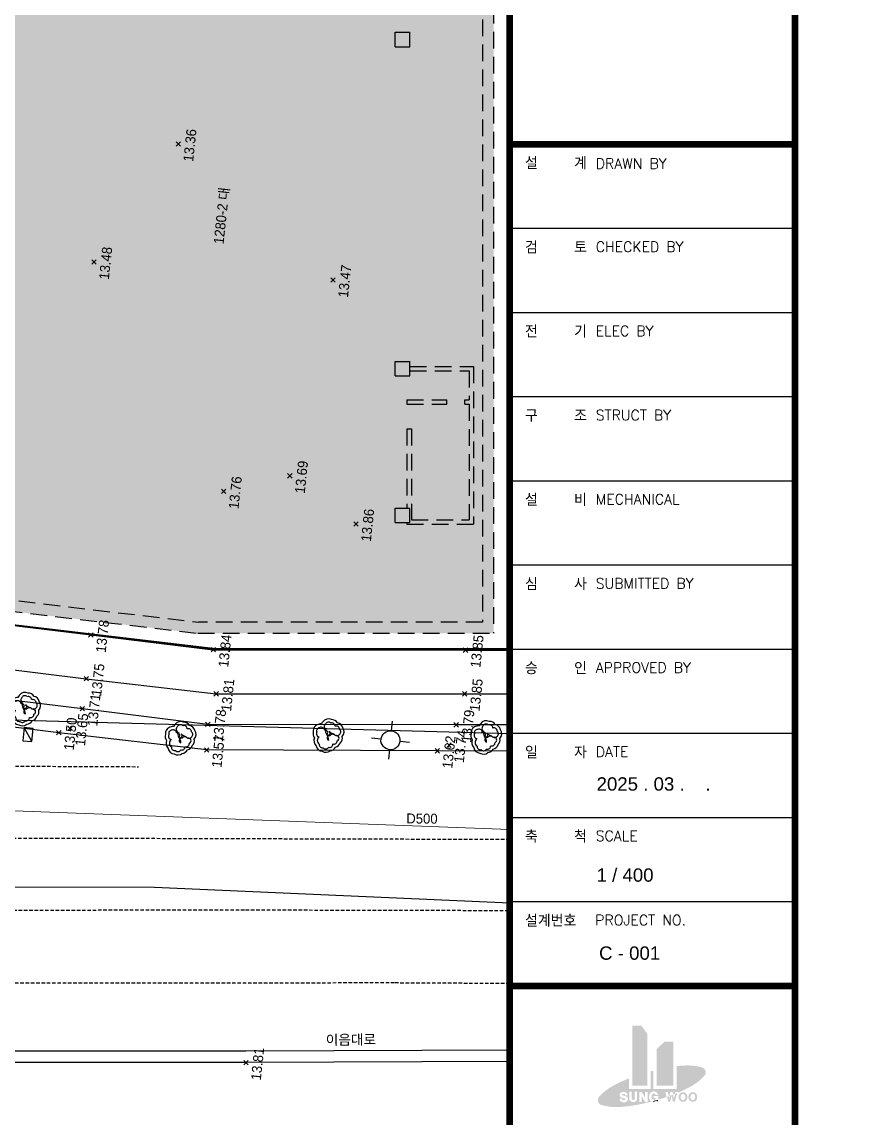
# Model space of a CAD drawing. Header units: millimetres. Extents: x 1073475 to 2890243, y -1340830 to -367733.
# Drawn here: x 1369296 to 1407529, y -469311 to -420022 of the extents above; entities that cross this region are included whole.
import ezdxf
from ezdxf.enums import TextEntityAlignment as Align
from ezdxf.xclip import XClip

# ---------------------------------------------------------------- set-up
doc = ezdxf.new("R2010")
doc.units = ezdxf.units.MM
doc.header["$LTSCALE"] = 50
doc.header["$XCLIPFRAME"] = 2
doc.header["$PDMODE"] = 3
doc.header["$PDSIZE"] = 100
for name, pattern in [('ANYANG3', [3, 2, -1]), ('DASHED', [0.75, 0.5, -0.25]), ('HIDDEN', [9.524999999999999, 6.35, -3.175]), ('HIDDEN2', [4.762499999999999, 3.175, -1.5875]), ('PHANTOM', [63.50000000000001, 31.75, -6.35, 6.35, -6.35, 6.35, -6.35])]:
    doc.linetypes.add(name, pattern=pattern)
for name, color, linetype in [('1-우수관로', 140, '우수'), ('11', 11, 'Continuous'), ('3', 3, 'Continuous'), ('HAT', 8, 'Continuous'), ('SITE', 7, 'PHANTOM'), ('TEX', 3, 'Continuous'), ('TEXT', 3, 'Continuous'), ('TEXT1', 7, 'Continuous'), ('가로등', 1, 'Continuous'), ('건축', 233, 'HIDDEN'), ('도로', 1, 'Continuous'), ('보도', 7, 'Continuous'), ('연속지적도', 32, 'Continuous'), ('우수받이', 5, 'Continuous'), ('자전거전용도로', 7, 'Continuous'), ('조경', 3, 'Continuous'), ('중앙선', 2, 'Continuous'), ('지번', 4, 'Continuous'), ('지하지장물_상수관로', 5, 'HIDDEN2'), ('지하지장물_전기관로', 1, 'HIDDEN2'), ('차선', 7, 'HIDDEN2'), ('측량점_높이', 8, 'Continuous'), ('측량점_심볼', 7, 'Continuous'), ('화단경계', 3, 'Continuous')]:
    doc.layers.add(name, color=color, linetype=linetype)
doc.layers.add('defpoint', color=193, linetype='Continuous', plot=False)
doc.styles.add('LT', font='')
doc.styles.add('RXHG', font='arial.ttf')
doc.styles.add('RXHS', font='SIMPLEX.SHX', dxfattribs={"bigfont": 'WHGTXT.SHX'})
doc.styles.get("Standard").update_dxf_attribs({"font": ''})
doc.styles.add('굴림체', font='')
doc.styles.get('LT').set_extended_font_data('GulimChe')
doc.styles.get('Standard').set_extended_font_data('Dotum')
doc.styles.get('굴림체').set_extended_font_data('Dotum')
doc.linetypes.add('POWER_LINE', pattern='A,12.7,-5.08,["POWER",Standard,S=2.54,R=0,X=-2.54,Y=-1.27],-6.35', length=24.13)
doc.linetypes.add('WATER_LINE', pattern='A,12.7,-5.08,["WATER",Standard,S=2.54,R=0,X=-2.54,Y=-1.27],-6.35', length=24.13)
doc.linetypes.add('우수', pattern='A,0.5,-0.05,["우수",LT,S=0.1,R=0,X=0,Y=-0.05],-0.4', length=0.95)

# ---------------------------------------------------------------- blocks, each defined once
blk = doc.blocks.new('A$405090834614')
at = {"layer": '1-우수관로', "color": 251, "linetype": '우수', "lineweight": 0, "ltscale": 80}
blk.add_lwpolyline([(121637.577662468, 164312.2568766773), (127425.2228012085, 92668.97612652183), (132943.8228011131, 11829.37612661719)], dxfattribs=at)
at = {"layer": 'SITE', "color": 251, "linetype": 'ANYANG3', "ltscale": 0.5}
for p, q in [((135928.2228007317, 79843.97612664104), (136118.2228007317, 92683.97612658143)), ((137358.2228007317, 66423.97612658143), (135928.2228007317, 79843.97612664104))]:
    blk.add_line(p, q, dxfattribs=at)
at = {"layer": '가로등', "color": 251, "linetype": 'Continuous'}
for p, q in [((132700.3968708515, 71828.86524100736), (132700.3968708515, 72257.44995529298)), ((132271.8387279944, 71400.30709815025), (131843.2540137086, 71400.30709815025)), ((133128.9550137086, 71400.30709815025), (133557.5397279944, 71400.30709815025)), ((132700.3968708515, 70971.748955293), (132700.3968708515, 70543.16424100737))]:
    blk.add_line(p, q, dxfattribs=at)
blk.add_ellipse((132700.3968708515, 71400.30709815025), major_axis=(-303.0363689470037, 303.0363689470038), ratio=0.9999999999999487, start_param=3.926990816987267, end_param=10.21017612416685, dxfattribs=at)
at = {"layer": '도로', "color": 251}
for p, q in [((131464.2228007317, 86266.97612658143), (131602.2228007317, 94835.97612658143)), ((131391.2228007317, 79576.97612664104), (131464.2228007317, 86266.97612658143)), ((131464.2228007317, 86266.97612658143), (131464.2228007317, 86266.97612658143)), ((132446.2228007317, 69253.97612667084), (131391.2228007317, 79576.97612664104)), ((132446.2228007317, 69253.97612667084), (132446.2228007317, 69253.97612667084)), ((133556.2228007317, 58580.97612658143), (132446.2228007317, 69253.97612667084))]:
    blk.add_line(p, q, dxfattribs=at)
at = {"layer": '보도', "color": 251}
for p, q in [((136155.2228007317, 96644.97612661123), (135985.2228007317, 85299.97612664104)), ((135985.2228007317, 85299.97612664104), (135906.2228007317, 79752.97612661123)), ((135906.2228007317, 79752.97612661123), (135906.2228007317, 79752.97612661123)), ((135906.2228007317, 79752.97612661123), (137084.2228007317, 68474.97612655163)), ((137084.2228007317, 68474.97612655163), (137384.2228007317, 65615.97612661123))]:
    blk.add_line(p, q, dxfattribs=at)
at = {"layer": '연속지적도', "color": 251}
for p, q in [((136117.4990148544, 92684.52200758457), (135927.2215843201, 79844.4511551559)), ((135927.2215843201, 79844.4511551559), (137357.1577363014, 66423.97617837787))]:
    blk.add_line(p, q, dxfattribs=at)
at = {"layer": '우수받이', "color": 251}
blk.add_lwpolyline([(130936.1163535118, 87836.64708831906), (130936.1163535118, 87436.64708831906), (131536.1163535118, 87436.64708831906), (131536.1163535118, 87836.64708831906)], close=True, dxfattribs=at)
blk.add_lwpolyline([(130936.1163535118, 87436.64708831906), (131536.1163535118, 87836.64708831906)], dxfattribs=at)
at = {"layer": '자전거전용도로', "color": 251}
for p, q in [((134183.2228007317, 95905.97612667084), (134008.2228007317, 85297.97612664104)), ((134008.2228007317, 85297.97612664104), (133948.2228007317, 79416.97612661123)), ((134008.2228007317, 85297.97612664104), (134008.2228007317, 85297.97612664104)), ((133948.2228007317, 79416.97612661123), (135126.2228007317, 68305.97612658143)), ((135126.2228007317, 68305.97612658143), (136068.2228007317, 59432.97612655163))]:
    blk.add_line(p, q, dxfattribs=at)
at = {"layer": '조경', "color": 251}
for points in [[(131841.8064883351, 88397.86967792409, 0.3468147404840266), (131628.2511882216, 88096.22719007987, 0.3309850323692145), (131687.8418784816, 87744.79102777061, 0.2578149176718196), (131869.6497058024, 87520.84895005194, 0.2683928017600683), (132096.29995519, 87326.06134010805, 0.2877405887425539), (132380.0679870672, 87273.65868009022, 0.3740847538300865), (132771.2313052086, 87290.41699020402, 0.2961077416772158), (132970.7612692926, 87546.08284833468, 0.2760037838922645), (133085.7128603727, 87829.1556396007, 0.3974654514931255), (132940.2798573481, 88212.07061651605, 0.08978032654430561), (132845.9120678797, 88261.12412157911, 0.08936573774065422), (132818.5944519844, 88363.17341611814, 0.4178725300539269), (132457.2723432264, 88586.1060721227, 0.2449568113516339), (132193.2384232839, 88506.97076792223, 0.2838490525314784)], [(131928.1750411226, 88260.07162261615, 0.5205670505517462), (131786.1811200617, 88062.60157725867, 0.5205670505517462), (131835.570279223, 87823.99238486052, 0.5205670505517462), (132006.3750738389, 87651.2060951509, 0.5205670505517462), (132171.0056044155, 87472.249089421, 0.9975728579747172), (132389.1419418994, 87579.21203065873, 0.5205670505517462), (132360.3310683591, 87819.87842556648, 0.9409561586245688), (132148.3689948998, 87854.65558283706, 0.1760457367897739), (132391.1995581927, 87972.09447310981, 1.063970927348362), (132555.8307963418, 87883.30099271936, 0.1383966015223266), (132449.6340063686, 87647.09213588596, 0.4678061584402529), (132446.7622738064, 87418.76761880214, 0.5205670505517462), (132689.5935446717, 87424.9387806058, 0.5205670505517462), (132806.8925323657, 87636.80746057164, 0.5205670505517462), (132924.1922276322, 87848.67614053749, 0.5205670505517462), (132860.3976317006, 88083.17137364158, 0.5205670505517462), (132621.6830085666, 88035.86106482637, 0.2589142291136932), (132391.1995581927, 87972.09447310981, 0.8240286023189196), (132578.467405843, 88091.39929220057, 0.5205670505517462), (132675.1881079015, 88313.55264748074, 0.5205670505517462), (132461.1677105766, 88428.74350727745, 0.5205670505517462), (132253.3208697039, 88303.26797216642, 0.5205670505517462), (131928.1750411226, 88260.07162261615)], [(131277.5494094491, 81305.52208849089, 0.3468147404840266), (131063.9941093356, 81003.87960064667, 0.3309850323692145), (131123.5847995955, 80652.44343833742, 0.2578149176718196), (131305.3926269164, 80428.50136061874, 0.2683928017600683), (131532.042876304, 80233.71375067485, 0.2877405887425539), (131815.8109081811, 80181.31109065702, 0.3740847538300865), (132206.9742263226, 80198.06940077082, 0.2961077416772158), (132406.5041904065, 80453.73525890149, 0.2760037838922645), (132521.4557814867, 80736.80805016751, 0.3974654514931255), (132376.022778462, 81119.72302708286, 0.08978032654430561), (132281.6549889937, 81168.77653214592, 0.08936573774065422), (132254.3373730984, 81270.82582668494, 0.4178725300539269), (131893.0152643403, 81493.7584826895, 0.2449568113516339), (131628.9813443979, 81414.62317848904, 0.2838490525314784)], [(131363.9179622366, 81167.72403318295, 0.5205670505517462), (131221.9240411756, 80970.25398782548, 0.5205670505517462), (131271.313200337, 80731.64479542733, 0.5205670505517462), (131442.1179949528, 80558.85850571771, 0.5205670505517462), (131606.7485255295, 80379.90149998781, 0.9975728579747172), (131824.8848630134, 80486.86444122554, 0.5205670505517462), (131796.0739894731, 80727.53083613329, 0.9409561586245688), (131584.1119160138, 80762.30799340387, 0.1760457367897739), (131826.9424793067, 80879.74688367662, 1.063970927348362), (131991.5737174557, 80790.95340328617, 0.1383966015223266), (131885.3769274825, 80554.74454645277, 0.4678061584402529), (131882.5051949203, 80326.42002936895, 0.5205670505517462), (132125.3364657856, 80332.5911911726, 0.5205670505517462), (132242.6354534797, 80544.45987113845, 0.5205670505517462), (132359.9351487461, 80756.32855110429, 0.5205670505517462), (132296.1405528146, 80990.82378420839, 0.5205670505517462), (132057.4259296806, 80943.51347539318, 0.2589142291136932), (131826.9424793067, 80879.74688367662, 0.8240286023189196), (132014.2103269569, 80999.05170276738, 0.5205670505517462), (132110.9310290155, 81221.20505804755, 0.5205670505517462), (131896.9106316905, 81336.39591784426, 0.5205670505517462), (131689.0637908179, 81210.92038273322, 0.5205670505517462), (131363.9179622366, 81167.72403318295)], [(132096.9557223916, 74702.59908520477, 0.3468147404840266), (131883.4004222781, 74400.95659736055, 0.3309850323692145), (131942.991112538, 74049.5204350513, 0.2578149176718196), (132124.7989398589, 73825.57835733262, 0.2683928017600683), (132351.4491892465, 73630.79074738873, 0.2877405887425539), (132635.2172211236, 73578.3880873709, 0.3740847538300865), (133026.3805392651, 73595.1463974847, 0.2961077416772158), (133225.910503349, 73850.81225561537, 0.2760037838922645), (133340.8620944292, 74133.88504688139, 0.3974654514931255), (133195.4290914045, 74516.80002379674, 0.08978032654430561), (133101.0613019362, 74565.85352885979, 0.08936573774065422), (133073.7436860409, 74667.90282339882, 0.4178725300539269), (132712.4215772828, 74890.83547940338, 0.2449568113516339), (132448.3876573404, 74811.70017520292, 0.2838490525314784)], [(132183.3242751791, 74564.80102989683, 0.5205670505517462), (132041.3303541181, 74367.33098453935, 0.5205670505517462), (132090.7195132795, 74128.72179214121, 0.5205670505517462), (132261.5243078953, 73955.93550243159, 0.5205670505517462), (132426.154838472, 73776.97849670169, 0.9975728579747172), (132644.2911759559, 73883.94143793941, 0.5205670505517462), (132615.4803024156, 74124.60783284716, 0.9409561586245688), (132403.5182289563, 74159.38499011775, 0.1760457367897739), (132646.3487922492, 74276.8238803905, 1.063970927348362), (132810.9800303982, 74188.03040000005, 0.1383966015223266), (132704.7832404251, 73951.82154316665, 0.4678061584402529), (132701.9115078629, 73723.49702608283, 0.5205670505517462), (132944.7427787281, 73729.66818788648, 0.5205670505517462), (133062.0417664222, 73941.53686785232, 0.5205670505517462), (133179.3414616886, 74153.40554781817, 0.5205670505517462), (133115.5468657571, 74387.90078092227, 0.5205670505517462), (132876.8322426231, 74340.59047210705, 0.2589142291136932), (132646.3487922492, 74276.8238803905, 0.8240286023189196), (132833.6166398994, 74396.12869948125, 0.5205670505517462), (132930.337341958, 74618.28205476142, 0.5205670505517462), (132716.316944633, 74733.47291455814, 0.5205670505517462), (132508.4701037604, 74607.9973794471, 0.5205670505517462), (132183.3242751791, 74564.80102989683)], [(132762.7236557603, 67639.00763943093, 0.3468147404840266), (132549.1683556468, 67337.36515158671, 0.3309850323692145), (132608.7590459067, 66985.92898927745, 0.2578149176718196), (132790.5668732276, 66761.98691155878, 0.2683928017600683), (133017.2171226152, 66567.19930161489, 0.2877405887425539), (133300.9851544923, 66514.79664159706, 0.3740847538300865), (133692.1484726338, 66531.55495171086, 0.2961077416772158), (133891.6784367177, 66787.22080984153, 0.2760037838922645), (134006.6300277979, 67070.29360110755, 0.3974654514931255), (133861.1970247732, 67453.2085780229, 0.08978032654430561), (133766.8292353048, 67502.26208308595, 0.08936573774065422), (133739.5116194095, 67604.31137762498, 0.4178725300539269), (133378.1895106515, 67827.24403362954, 0.2449568113516339), (133114.1555907091, 67748.10872942908, 0.2838490525314784)], [(132849.0922085478, 67501.20958412299, 0.5205670505517462), (132707.0982874868, 67303.73953876551, 0.5205670505517462), (132756.4874466482, 67065.13034636737, 0.5205670505517462), (132927.292241264, 66892.34405665775, 0.5205670505517462), (133091.9227718407, 66713.38705092785, 0.9975728579747172), (133310.0591093246, 66820.34999216557, 0.5205670505517462), (133281.2482357842, 67061.01638707332, 0.9409561586245688), (133069.2861623249, 67095.7935443439, 0.1760457367897739), (133312.1167256179, 67213.23243461666, 1.063970927348362), (133476.7479637669, 67124.4389542262, 0.1383966015223266), (133370.5511737937, 66888.2300973928, 0.4678061584402529), (133367.6794412315, 66659.90558030899, 0.5205670505517462), (133610.5107120968, 66666.07674211264, 0.5205670505517462), (133727.8096997909, 66877.94542207848, 0.5205670505517462), (133845.1093950573, 67089.81410204433, 0.5205670505517462), (133781.3147991258, 67324.30933514843, 0.5205670505517462), (133542.6001759918, 67276.99902633321, 0.2589142291136932), (133312.1167256179, 67213.23243461666, 0.8240286023189196), (133499.3845732681, 67332.53725370741, 0.5205670505517462), (133596.1052753266, 67554.69060898758, 0.5205670505517462), (133382.0848780017, 67669.8814687843, 0.5205670505517462), (133174.238037129, 67544.40593367326, 0.5205670505517462), (132849.0922085478, 67501.20958412299)]]:
    blk.add_lwpolyline(points, format="xyb", close=True, dxfattribs=at)
at = {"layer": '중앙선', "color": 251}
for p, q in [((117596.6228005886, 76335.77612659335), (116222.022800684, 89350.57612660527)), ((118104.9161949158, 76390.5359468162), (116730.5106704235, 89403.4946411848)), ((119261.7228007317, 61177.57612663507), (117596.6228005886, 76335.77612659335)), ((119770.2973492146, 61229.77646452188), (118104.9161949158, 76390.5359468162))]:
    blk.add_line(p, q, dxfattribs=at)
at = {"layer": '지하지장물_상수관로', "color": 251, "linetype": 'WATER_LINE', "ltscale": 3}
blk.add_lwpolyline([(125973.5576691628, 172142.3943170011), (127656.3756632805, 154546.9478265941), (126904.537042141, 150874.7123033702), (134574.1623902321, 53206.46408209205), (135977.8817462921, 16885.17293772101)], dxfattribs=at)
at = {"layer": '지하지장물_전기관로', "color": 251, "linetype": 'POWER_LINE', "ltscale": 3}
blk.add_lwpolyline([(128114.3637738228, 30390.44334718585), (124995.0176095963, 81247.48401090503), (120316.0003495216, 126000.1138224304), (117897.4424600601, 159426.3443422019), (117322.0554747581, 167477.4397581518), (116075.3830113411, 173707.4550374448), (115883.5880117416, 185784.0987192094), (118472.8274588585, 190768.1102733314)], dxfattribs=at)
at = {"layer": '차선', "color": 251}
for p, q in [((118223.0775592327, 135053.9408687055), (124427.050442934, 77075.9668418765)), ((121864.0091102123, 70069.12338650227), (114979.1119134426, 134740.1766417325)), ((126735.7826011181, 85772.7478183806), (122012.8895864487, 129883.2739797533)), ((129326.6518211365, 92316.74274021387), (130320.6651315689, 82549.68550124764)), ((129096.3866138458, 62935.34928548336), (126735.7826011181, 85772.7478183806)), ((124427.050442934, 77075.9668418765), (126304.8502860069, 58990.09444388747)), ((123761.3421657085, 51240.78683227301), (121864.0091102123, 70069.12338650227))]:
    blk.add_line(p, q, dxfattribs=at)
at = {"layer": '측량점_심볼', "color": 251}
for p in [(152678.2228007317, 86928.27612662315), (131464.2228007317, 86266.97612658143), (131708.2228004932, 85782.97612664104), (132647.2228007317, 85329.97612667084), (134008.2228007317, 85297.97612664104), (135985.2228007317, 85299.97612664104), (158348.622800827, 83717.77612656355), (143033.4228005409, 80042.3761266172), (131391.2228007317, 79576.97612664104), (132543.2228007317, 79640.97612664104), (133948.2228007317, 79416.97612661123), (135906.2228007317, 79752.97612661123), (135907.2228004932, 79753.97612667084), (144043.3228006363, 77154.37612658739), (117596.6228005886, 76335.77612659335), (153010.022800684, 76149.27612662315), (142207.7228007317, 73968.6761265397), (132446.2228007317, 69253.97612667084), (132756.2228007317, 68763.97612655163), (133697.2228007317, 68533.97612658143), (135126.2228007317, 68305.97612658143), (137084.2228007317, 68474.97612655163)]:
    blk.add_point(p, dxfattribs=at)
at = {"layer": '화단경계', "color": 251}
for p, q in [((132647.2228007317, 85329.97612667084), (132791.2228007317, 95375.97612664104)), ((132543.2228007317, 79640.97612664104), (132647.2228007317, 85329.97612667084)), ((133697.2228007317, 68533.97612658143), (132543.2228007317, 79640.97612664104)), ((133697.2228007317, 68533.97612658143), (133697.2228007317, 68533.97612658143)), ((134731.2228007317, 58941.97612661123), (133697.2228007317, 68533.97612658143))]:
    blk.add_line(p, q, dxfattribs=at)
at = {"layer": '1-우수관로', "color": 251, "linetype": '우수', "lineweight": 0, "ltscale": 5, "style": '굴림체'}
blk.add_text('D500', height=450, rotation=275.5674994193791, dxfattribs=at).set_placement((129189.4037804604, 68898.53906092048), align=Align.RIGHT)
at = {"layer": 'TEXT', "color": 251, "style": '굴림체'}
blk.add_text('이음대로', height=450, rotation=276.7571542369465, dxfattribs=at).set_placement((119033.0363175869, 70601.97106793523), align=Align.RIGHT)
at = {"layer": '지번', "color": 251, "style": '굴림체'}
blk.add_text('1280-2 대', height=450, rotation=0.02107340851913201, dxfattribs=at).set_placement((155351.6347327232, 81443.59557002783), align=Align.MIDDLE_CENTER)
at = {"layer": '측량점_높이', "color": 251, "style": '굴림체'}
for s, p in [('13.48', (152678.2228007317, 86628.27612656355)), ('13.50', (131464.2228007317, 85966.97612652183)), ('13.65', (131708.2228004932, 85482.97612658143)), ('13.71', (132647.2228007317, 85029.97612661123)), ('13.75', (134008.2228007317, 84997.97612661123)), ('13.78', (135985.2228007317, 84999.97612658143)), ('13.36', (158348.622800827, 83417.77612653375)), ('13.84', (135906.2228007317, 79452.97612655163)), ('13.84', (135907.2228004932, 79453.97612661123)), ('13.76', (143033.4228005409, 79742.37612658739)), ('13.57', (131391.2228007317, 79276.97612658143)), ('13.78', (132543.2228007317, 79340.97612661123)), ('13.81', (133948.2228007317, 79116.97612655163)), ('13.69', (144043.3228006363, 76854.37612652779)), ('13.81', (117596.6228005886, 76035.77612653375)), ('13.47', (153010.022800684, 75849.27612659335)), ('13.86', (142207.7228007317, 73668.6761265099)), ('13.62', (132446.2228007317, 68953.97612661123)), ('13.74', (132756.2228007317, 68463.97612649202)), ('13.79', (133697.2228007317, 68233.97612652183)), ('13.85', (137084.2228007317, 68174.97612652183)), ('13.85', (135126.2228007317, 68005.97612652183))]:
    blk.add_text(s, height=450, dxfattribs=at).set_placement(p, align=Align.TOP_CENTER)
blk = doc.blocks.new('dbox')
at = {"layer": 'HAT'}
h = blk.add_hatch(color=11, dxfattribs=at)
h.paths.add_polyline_path([(77433.17017800544, 9338.264989394229), (77433.17017800544, 10691.10806438106), (77634.45876490278, 10691.10806438106), (77771.7009644892, 10499.04448840226), (77771.7009644892, 9338.264989394229)])
h.paths.add_polyline_path([(78357.26777223274, 10328.87942943897), (78357.26777223274, 9338.264989394229), (77980.01919103283, 9338.264989394229), (77980.01919103283, 10162.00866703526), (78155.97918533665, 10328.87942943897)])
h = blk.add_hatch(color=11, dxfattribs=at)
edge = h.paths.add_edge_path()
edge.add_line((78388.54418312057, 9152.922575041011), (78399.89820562775, 9195.184769994172))
edge.add_line((78399.8982056209, 9195.18476998253), (78456.73067301736, 9195.18476998253))
edge.add_line((78456.73067301736, 9195.18476998253), (78451.7425326913, 9178.08257447806))
edge.add_ellipse((77492.41209751088, 11535.19478142081), major_axis=(-0.01228152565304937, 2544.85615407463), ratio=0.9999999972061123, start_angle=202.1457498920769, end_angle=210.5970623352607)
edge.add_ellipse((78218.16358976191, 10307.88592775387), major_axis=(-0.02592239020409198, 1119.022273673829), ratio=0.9999999972059727, start_angle=210.5960115768451, end_angle=228.271399793775)
edge.add_ellipse((78968.35609967873, 9638.847946335445), major_axis=(0.01018900746353609, 113.8354124499866), ratio=0.999999997205222, start_angle=228.2778554134856, end_angle=285.8703816195762)
edge.add_ellipse((78968.3560996663, 9638.847946347087), major_axis=(-0.002831095268082302, 113.8354128780933), ratio=0.9999999972058686, start_angle=-74.13617168075932, end_angle=-16.54364547465944)
edge.add_ellipse((78682.15747850577, 8675.265581203159), major_axis=(0.06516580285193342, 1119.02227206498), ratio=0.9999999972048551, start_angle=-16.53888392914867, end_angle=1.136504287797641)
edge.add_ellipse((78710.35507992646, 7249.710549445415), major_axis=(-0.04966569193290418, 2544.856153454099), ratio=0.9999999972061864, start_angle=1.1320495010803, end_angle=6.305794793125378)
edge.add_line((78430.7918522229, 9779.164491609263), (78430.7918522229, 9264.740909222513))
edge.add_line((78430.7918522229, 9264.740909222513), (77906.49511109604, 9264.740909222513))
edge.add_line((77906.49511109604, 9264.740909222513), (77906.49511109604, 9678.606837142375))
edge.add_ellipse((79083.81497395603, 5053.200327062572), major_axis=(-53.36798015143561, 4772.590419164354), ratio=0.999999997088326, start_angle=13.63977515110186, end_angle=14.40004516148103)
edge.add_line((77845.22504447875, 9662.577988831967), (77845.22504447875, 9264.740909234155))
edge.add_line((77845.22504447875, 9264.740909222513), (77359.64609801653, 9264.740909222513))
edge.add_line((77359.64609801653, 9264.740909222513), (77359.64609801653, 9503.785583113262))
edge.add_ellipse((79083.8149742404, 5053.200327970611), major_axis=(-54.3043113204216, 4772.579856323423), ratio=0.9999999971361202, start_angle=20.52459777890319, end_angle=21.42920754593017)
edge.add_ellipse((78246.25555108205, 7117.812556508405), major_axis=(0.8238589759525832, 2544.85602092231), ratio=0.999999997207298, start_angle=22.09966221284434, end_angle=30.61588749171462)
edge.add_ellipse((77520.50405885588, 8345.12141038489), major_axis=(-0.02379178284342399, 1119.022273721128), ratio=0.9999999972060911, start_angle=30.59612066744075, end_angle=48.27150888436786)
edge.add_ellipse((76770.31154893842, 9014.15939180326), major_axis=(0.004474986309083351, 113.8354128179911), ratio=0.9999999972054211, start_angle=48.27497942534542, end_angle=105.8675056314224)
edge.add_ellipse((76770.31154895583, 9014.159391791618), major_axis=(-0.01485608324786325, 113.8354119484), ratio=0.9999999972063554, start_angle=105.8577758852946, end_angle=163.4503020913804)
edge.add_ellipse((77056.51017011635, 9977.741756935604), major_axis=(-0.05446420157807931, 1119.022272636998), ratio=0.9999999972071159, start_angle=163.4549908180321, end_angle=181.1303790349391)
edge.add_ellipse((77028.3125687025, 11403.29678897274), major_axis=(0.1419998109782254, 2544.856150262608), ratio=0.9999999972080158, start_angle=181.136364724767, end_angle=189.6525900036391)
edge.add_ellipse((76654.85267434074, 13599.80701179797), major_axis=(0.5211324483387588, 4772.888767472868), ratio=0.9999999972074668, start_angle=189.6556488661869, end_angle=194.7238742666846)
edge.add_ellipse((77757.40883242062, 8815.061556588102), major_axis=(-0.01045681543930512, 201.202537881784), ratio=0.9999999972064897, start_angle=-33.15219603456262, end_angle=-28.66311442970592)
edge.add_ellipse((77876.49149922593, 9032.646865246934), major_axis=(-0.04287366883558143, 46.83801853025268), ratio=0.9999999972070481, start_angle=127.9732202737217, end_angle=151.121173919157, ccw=False)
edge.add_ellipse((-198308.1011636762, -206945.718214436), major_axis=(272662.5010675837, 220333.6168655565), ratio=0.9999999149476421, start_angle=-0.9153815835069274, end_angle=-0.9114483847429671)
edge.add_ellipse((77863.37858060855, 9052.946266338986), major_axis=(0.01651355281300524, 49.01408182322642), ratio=0.9999999972064132, start_angle=104.03628941992031, end_angle=128.0489035494364, ccw=False)
edge.add_ellipse((77667.6193083669, 9004.076351625088), major_axis=(-0.2851861305880007, 152.7527462193734), ratio=0.9999999971904927, start_angle=-76.08998420202624, end_angle=-70.28749169173827)
edge.add_ellipse((77872.52475399515, 9077.925549533975), major_axis=(-0.0451092414856096, 65.05410200631675), ratio=0.9999999971951178, start_angle=89.33612013073969, end_angle=109.7797486942913, ccw=False)
edge.add_ellipse((77637.76174649064, 9080.483036607271), major_axis=(0.04945263406679198, 169.7228134090712), ratio=0.999999997232313, start_angle=269.3925440556524, end_angle=274.5569690344935)
edge.add_ellipse((77867.20856750492, 9098.703184790967), major_axis=(-0.01201888328286393, 60.44628507941816), ratio=0.9999999972089422, start_angle=75.19940628139119, end_angle=94.52888210538902, ccw=False)
edge.add_ellipse((77686.98525534823, 9146.283901389164), major_axis=(0.3752789497891492, 125.9515640302864), ratio=0.999999997168499, start_angle=255.3815138026692, end_angle=261.3838880367564)
edge.add_ellipse((77870.65229383737, 9117.893979200511), major_axis=(-0.03007325165871742, 59.89611092535886), ratio=0.9999999972094602, start_angle=424.09302283366685, end_angle=441.18440545193243, ccw=False)
edge.add_ellipse((78586.33748721081, 8770.712218130997), major_axis=(11.59957285090205, 855.2673189143345), ratio=0.9999999971479634, start_angle=423.7323226261706, end_angle=424.89881733223854, ccw=False)
edge.add_ellipse((77873.11636562849, 9134.817765686603), major_axis=(-0.09863322991099874, 54.56050821565587), ratio=0.9999999972099276, start_angle=405.77633298846, end_angle=422.8517178406373, ccw=False)
edge.add_ellipse((77242.78970923848, 9746.075491327501), major_axis=(21.45538670594301, 823.1961253959673), ratio=0.9999999971954932, start_angle=227.3729023049699, end_angle=228.3146747104598)
edge.add_ellipse((77878.81480625589, 9149.260964043438), major_axis=(-0.08999437078483508, 48.71430073910506), ratio=0.9999999972043175, start_angle=391.3789464132352, end_angle=406.71583570383007, ccw=False)
edge.add_ellipse((80058.76624448685, 5589.783411257376), major_axis=(871.1052140826674, 4131.861906935749), ratio=0.9999999975115864, start_angle=403.17743438973235, end_angle=403.3899101133434, ccw=False)
edge.add_ellipse((77890.09781427521, 9160.501517260214), major_axis=(0.2355666769471381, 44.99213747177335), ratio=0.9999999972318634, start_angle=377.1698494725851, end_angle=391.5723006432219, ccw=False)
edge.add_ellipse((77923.05006950579, 9051.83744594123), major_axis=(-0.06320030555663743, 158.5433097022485), ratio=0.9999999971979785, start_angle=360.4931362499967, end_angle=376.8470271646437, ccw=False)
edge.add_ellipse((77922.43485884703, 9120.150724950363), major_axis=(-0.001432501649043739, 90.22727312252412), ratio=0.9999999972062945, start_angle=273.764679802488, end_angle=360.51506647003407, ccw=False)
edge.add_line((78012.4673392507, 9126.076367888309), (77962.77054461488, 9126.076367888309))
edge.add_ellipse((78018.2170348184, 9157.831606071384), major_axis=(0.007933328886973562, 63.89607485765686), ratio=0.9999999972043088, start_angle=102.41382292877142, end_angle=119.80768478653371, ccw=False)
edge.add_ellipse((77950.5902821114, 9142.95459834655), major_axis=(-3.781408414994877, 3.781408414994878), ratio=0.9999999999576459, start_angle=237.4067088047383, end_angle=277.4682663514455)
edge.add_ellipse((78051.25105471816, 9273.987941021798), major_axis=(-0.7659212334590287, 159.8846077773086), ratio=0.9999999972086386, start_angle=135.4457436915772, end_angle=142.1937953677139, ccw=False)
edge.add_ellipse((77936.85803488074, 9156.68228709983), major_axis=(-2.801702610139559, 2.80170261013956), ratio=0.9999999999900919, start_angle=-89.27978514747197, end_angle=-50.76183289460866)
edge.add_ellipse((77917.36869946233, 8963.533691893972), major_axis=(0.02003314513133503, 198.0915792820947), ratio=0.999999997203295, start_angle=-5.756038446188292, end_angle=4.196498495022613)
edge.add_ellipse((77904.60743922016, 9137.695844362548), major_axis=(-0.01094679176270783, 23.46252771184015), ratio=0.9999999972057352, start_angle=4.163971948817383, end_angle=54.24833864873367)
edge.add_ellipse((78033.0108179102, 9045.343914919416), major_axis=(0.2091723198454493, 181.6278504832725), ratio=0.9999999972022836, start_angle=54.34105566028035, end_angle=64.3717101761491)
edge.add_ellipse((77916.04148067144, 9101.623060688493), major_axis=(0.05571801594855536, 51.82359521484742), ratio=0.9999999971938962, start_angle=64.36732671156098, end_angle=86.88615408866994)
edge.add_ellipse((77997.28939138865, 9097.115522086271), major_axis=(0.008901718389162084, 133.1964762228152), ratio=0.9999999972062442, start_angle=86.82838187801057, end_angle=111.3177491409087)
edge.add_ellipse((77916.07564409234, 9065.428872830526), major_axis=(-0.02188023863529448, 46.02011828729936), ratio=0.9999999972067418, start_angle=111.2866787659629, end_angle=179.0118579370677)
edge.add_ellipse((77916.14735556958, 9069.704422867915), major_axis=(0.007514720731560144, 50.29627431265938), ratio=0.9999999972064493, start_angle=179.0476596890212, end_angle=257.4952861792383)
edge.add_line((77965.24888434293, 9058.806940377166), (77912.08982103967, 9058.806940377166))
edge.add_line((77912.08982103906, 9058.806940377166), (77912.08982103906, 9106.215527143388))
edge.add_line((77912.08982103906, 9106.215527143388), (78015.91792737413, 9106.215527143388))
edge.add_line((78015.9179273679, 9106.215527143388), (78015.9179273679, 9025.097313367878))
edge.add_ellipse((76569.40951054203, 13865.92876221269), major_axis=(-10.80593966704647, 5052.318176764768), ratio=0.999999997189153, start_angle=196.5143396982266, end_angle=198.7565463262957)
edge.add_line((78204.20263921889, 9085.396664296626), (78172.18110844548, 9195.18476998253))
edge.add_line((78172.18110844612, 9195.18476998253), (78229.01357588786, 9195.18476998253))
edge.add_line((78229.01357588786, 9195.18476998253), (78253.85125469905, 9102.733409549575))
edge.add_ellipse((76654.85267384653, 13599.80701249646), major_axis=(-55.69236456328843, 4772.563862970588), ratio=0.9999999971253899, start_angle=198.9049979629736, end_angle=199.0785405260002)
edge.add_line((78267.46503638924, 9107.59722000279), (78284.45963562542, 9195.18476998253))
edge.add_line((78284.45963562606, 9195.18476998253), (78342.19317945518, 9195.18476998253))
edge.add_line((78342.19317944834, 9195.18476998253), (78353.82031767696, 9139.54060841928))
edge.add_ellipse((76654.85267481263, 13599.80700923683), major_axis=(-89.97360238818526, 4772.040672903342), ratio=0.9999999970842961, start_angle=199.772277224438, end_angle=200.2190016377002)
h.paths.add_polyline_path([(77775.04997792325, 9195.18476998253), (77716.79148367868, 9195.18476998253), (77716.79148367868, 9074.781435084064), (77641.53939954238, 9195.18476998253), (77586.59259207945, 9195.18476998253), (77586.59259207945, 8972.007679076632), (77642.68110479781, 8972.007679076632), (77642.68110479781, 9098.451508672268), (77720.05717941848, 8972.007679076632), (77775.04997792325, 8972.007679076632)], flags=16)
edge = h.paths.add_edge_path(flags=16)
edge.add_line((77486.77344185012, 9201.694714575133), (77486.77354627434, 9053.177092263999))
edge.add_ellipse((77453.15128340019, 9053.038008876785), major_axis=(0.001527476959400649, 33.62255060037278), ratio=0.9999999972059346, start_angle=179.6320473292712, end_angle=270.23961393772674, ccw=False)
edge.add_ellipse((77452.77531508563, 9053.018677309388), major_axis=(-0.005119520348219236, 33.60288940798291), ratio=0.9999999972042368, start_angle=89.65399322161261, end_angle=180.2615598299564, ccw=False)
edge.add_line((77419.17300758322, 9053.216483076161), (77419.17300758322, 9201.694714575133))
edge.add_line((77419.17300758322, 9201.694714575133), (77365.2544763867, 9201.694714575133))
edge.add_line((77365.25447639229, 9201.694714575133), (77365.25447639229, 9046.603508094908))
edge.add_ellipse((77439.12355128443, 9048.702754717844), major_axis=(-0.008238207228097198, 73.89889731741933), ratio=0.9999999972056938, start_angle=91.62143337216563, end_angle=151.6561182099791)
edge.add_ellipse((77452.83368521492, 9079.97218452231), major_axis=(-0.007005105667726715, 107.9646020601929), ratio=0.999999997208339, start_angle=153.1317622807758, end_angle=180.0703347553263)
edge.add_ellipse((77453.00694449616, 9080.391251519672), major_axis=(-0.01653418064673738, 108.3835830911462), ratio=0.9999999972047535, start_angle=179.973433801411, end_angle=206.9120062767772)
edge.add_ellipse((77466.99292357019, 9048.595095784054), major_axis=(-0.001041159667436507, 73.72595434771539), ratio=0.9999999972062982, start_angle=208.416564706089, end_angle=268.45124956569)
edge.add_line((77540.6919730466, 9046.603508129832), (77540.6919730466, 9201.694714586774))
edge.add_line((77540.6919730466, 9201.694714575133), (77486.77344185012, 9201.694714575133))
edge = h.paths.add_edge_path(flags=16)
edge.add_line((77278.69622545244, 9103.901320734876), (77218.3752402376, 9118.981567085022))
edge.add_ellipse((77222.72808309869, 9133.874191564391), major_axis=(0.00962598906599093, 15.51571501121125), ratio=0.9999999972039759, start_angle=20.862407521878197, end_angle=163.7428664980238, ccw=False)
edge.add_ellipse((77238.62415817642, 9103.308883546793), major_axis=(0.0007983182752580555, 49.89542961759734), ratio=0.9999999972058649, start_angle=340.66038987242706, end_angle=385.4145334791326, ccw=False)
edge.add_ellipse((77246.12487258963, 9126.185781317356), major_axis=(-0.001292506345792599, 25.83026471894025), ratio=0.9999999972074705, start_angle=255.1486575155599, end_angle=339.5496997125129, ccw=False)
edge.add_line((77271.09258519698, 9119.566423295706), (77325.78722477471, 9119.566423295706))
edge.add_ellipse((77250.10085563819, 9124.122056548134), major_axis=(0.0001023122728326881, 75.8233493001663), ratio=0.9999999972056817, start_angle=266.5555466057668, end_angle=353.4554835857217)
edge.add_ellipse((77236.85555915712, 9075.507116476307), major_axis=(0.02365071448345711, 125.8618966547055), ratio=0.9999999972088847, start_angle=-10.0038806717353, end_angle=18.56131439711179)
edge.add_ellipse((77216.65032139362, 9130.25082748197), major_axis=(0.01394072005694877, 67.55675946086284), ratio=0.9999999972061576, start_angle=17.08715873008564, end_angle=163.2443842977521)
edge.add_line((77197.16102626733, 9065.56633693882), (77262.45777999127, 9050.330427703855))
edge.add_ellipse((77258.65463612232, 9034.863693405292), major_axis=(-0.004669371986026296, 15.92745275760051), ratio=0.9999999972077516, start_angle=218.2434761659424, end_angle=346.1687065590108, ccw=False)
edge.add_ellipse((77238.16435496198, 9068.024123148294), major_axis=(-0.01685923276611666, 54.83396974871593), ratio=0.9999999972038605, start_angle=165.5029959228434, end_angle=213.5929937051453, ccw=False)
edge.add_ellipse((77228.36927195126, 9040.838172209857), major_axis=(0.003028187281747139, 26.20053736477754), ratio=0.9999999972043554, start_angle=74.9915538949192, end_angle=171.4127222823484, ccw=False)
edge.add_line((77203.0632804133, 9047.626025763457), (77145.93301979726, 9047.626025763457))
edge.add_ellipse((77226.48391838314, 9045.38765293581), major_axis=(-0.002298985882020238, 80.58199307195694), ratio=0.9999999972055719, start_angle=88.40662247584072, end_angle=171.855253055633)
edge.add_ellipse((77237.39709340758, 9060.852853148128), major_axis=(0.001243003171885549, 97.81696769264357), ratio=0.9999999972025171, start_angle=166.8063152145038, end_angle=184.4101053800728)
edge.add_ellipse((77245.52543727236, 9059.50236196979), major_axis=(0.01774152811302044, 96.17887603962576), ratio=0.9999999972078704, start_angle=179.6483924612986, end_angle=218.7300127029585)
edge.add_ellipse((77262.16078486791, 9039.972124545136), major_axis=(0.005811730378207573, 70.53962245602912), ratio=0.9999999972059338, start_angle=218.1044939622206, end_angle=286.3476490697191)
edge.add_ellipse((77268.30907829115, 9040.125756250345), major_axis=(0.002936956480669689, 64.61590704178204), ratio=0.9999999972053598, start_angle=-72.25099857936641, end_angle=-9.247953216163213)
h = blk.add_hatch(color=11, dxfattribs=at)
h.paths.add_polyline_path([(78442.96600511495, 9174.525308139855), (78397.1399557759, 9156.283357054403), (78366.53544736453, 9042.366575406282), (78346.78876593662, 9136.868551067426), (78275.60135882496, 9110.52631825232), (78262.37633409334, 9042.366575406282), (78246.82764792754, 9100.242240885738), (78211.2382090741, 9087.808395661821), (78242.84650038116, 8979.437110960775), (78281.90616785645, 8979.437110960775), (78314.45589075191, 9120.485910587246), (78347.0056136598, 8979.437110960775), (78386.06528112889, 8979.437110960775)])
edge = h.paths.add_edge_path()
edge.add_ellipse((78570.76442519043, 9095.669506432081), major_axis=(-0.007021665375325509, 95.77443952039569), ratio=0.9999999972056558, start_angle=-76.32674735513727, end_angle=77.65074606211081)
edge.add_ellipse((78603.7036423657, 9082.715203508793), major_axis=(-0.006054706521852241, 130.8420666228379), ratio=0.9999999972101461, start_angle=75.19386420509093, end_angle=89.6115463618526)
edge.add_ellipse((78603.70364238927, 9084.47724555037), major_axis=(0.01038318416416761, 130.8420663754992), ratio=0.9999999972066708, start_angle=90.39034907837954, end_angle=104.8080312350908)
edge.add_ellipse((78570.76442519043, 9071.522942627082), major_axis=(0.01843581805908154, 95.77443800337916), ratio=0.9999999972056726, start_angle=102.3560823042337, end_angle=256.3335757214816)
edge.add_ellipse((78528.74583811159, 9083.392254786915), major_axis=(0.04347841514724066, 139.4171842751849), ratio=0.9999999971971709, start_angle=255.6840107503111, end_angle=270.101692906888)
edge.add_ellipse((78528.74583811159, 9083.800194272248), major_axis=(-0.04367537209896623, 139.4171842136258), ratio=0.999999997197152, start_angle=269.8982261503972, end_angle=284.3159083069977)
edge = h.paths.add_edge_path(flags=16)
edge.add_ellipse((78524.22817577832, 9083.735763956327), major_axis=(-0.01275158704742091, 100.5351695795993), ratio=0.9999999972044842, start_angle=269.9132081372828, end_angle=296.8572529937359)
edge.add_ellipse((78571.01828905437, 9107.897718414082), major_axis=(-0.006572896224439085, 47.87816138622281), ratio=0.9999999972058526, start_angle=-63.63484615678062, end_angle=66.48330695666773)
edge.add_ellipse((78612.27019267302, 9082.650773286005), major_axis=(0.0183923514971879, 96.0106736610651), ratio=0.9999999972040282, start_angle=62.50271002861897, end_angle=89.44675488506154)
edge.add_ellipse((78612.27019267302, 9084.541675773158), major_axis=(-0.01839835258058929, 96.01067365991523), ratio=0.9999999972040264, start_angle=90.5532415337038, end_angle=117.4972863901463)
edge.add_ellipse((78571.01828905437, 9059.29473064508), major_axis=(0.008079015008015656, 47.87816115585228), ratio=0.9999999972068421, start_angle=113.5184954111757, end_angle=243.6366485245471)
edge.add_ellipse((78524.22817576714, 9083.456685102836), major_axis=(-0.007440911590033, 100.5351701255199), ratio=0.9999999972060367, start_angle=243.1312391451526, end_angle=270.0752840016182)
edge = h.paths.add_edge_path()
edge.add_ellipse((78792.10254090055, 9095.669506443723), major_axis=(-0.007000752838996023, 95.77443949684044), ratio=0.999999997205624, start_angle=-76.32673484431693, end_angle=77.65075857292842)
edge.add_ellipse((78825.04175809879, 9082.715203508793), major_axis=(-0.02671827644288002, 130.8420640349049), ratio=0.9999999972100818, start_angle=75.18481562174087, end_angle=89.60249777850329)
edge.add_ellipse((78825.04175812239, 9084.47724555037), major_axis=(-0.03150859259826171, 130.8420629945037), ratio=0.9999999972002351, start_angle=90.37200465685358, end_angle=104.7896868134903)
edge.add_ellipse((78792.10254090055, 9071.52294261544), major_axis=(0.01841911184246955, 95.77443798150807), ratio=0.999999997205633, start_angle=102.3560723097922, end_angle=256.3335657270376)
edge.add_ellipse((78750.08395379252, 9083.392254786915), major_axis=(-0.0372616096138367, 139.4171860735622), ratio=0.9999999972099252, start_angle=255.6508293133556, end_angle=270.0685114701202)
edge.add_ellipse((78750.08395379252, 9083.800194272248), major_axis=(0.03702733834137099, 139.4171861359816), ratio=0.9999999972099027, start_angle=269.931392252234, end_angle=284.3490744090221)
edge = h.paths.add_edge_path(flags=16)
edge.add_ellipse((78745.56629149403, 9083.7357640611), major_axis=(0.02550254970104712, 100.5351671289608), ratio=0.9999999972081924, start_angle=269.9350094107378, end_angle=296.8790542672712)
edge.add_ellipse((78792.35640475951, 9107.89771840244), major_axis=(-0.0001013999604301582, 47.87816186429237), ratio=0.9999999972060508, start_angle=-63.62710172024538, end_angle=66.4910513931519)
edge.add_ellipse((78833.60830836018, 9082.650773286005), major_axis=(0.02003159079880487, 96.01067333307894), ratio=0.9999999972041749, start_angle=62.50368826871978, end_angle=89.44773312511822)
edge.add_ellipse((78833.60830836018, 9084.541675773158), major_axis=(-0.02001476754600289, 96.01067333658732), ratio=0.9999999972041762, start_angle=90.55227691440496, end_angle=117.4963217708034)
edge.add_ellipse((78792.3564047651, 9059.294730656722), major_axis=(0.001609008372558747, 47.87816183744745), ratio=0.9999999972070406, start_angle=113.5107527573077, end_angle=243.628905870628)
edge.add_ellipse((78745.56629147666, 9083.456684998062), major_axis=(-0.003454704538176284, 100.5351703172709), ratio=0.9999999972052365, start_angle=243.133510973969, end_angle=270.0775558304456)
h = blk.add_hatch(color=11, dxfattribs=at)
edge = h.paths.add_edge_path()
edge.add_line((78008.48849551074, 9022.89347627468), (77878.66052803956, 8986.482637000037))
edge.add_ellipse((77911.48499747805, 9056.982458418934), major_axis=(0.003347365683699045, 77.76677059355974), ratio=0.9999999972068839, start_angle=155.0359445222819, end_angle=230.6266365438579)
edge.add_line((77971.59880956163, 9007.646870881435), (77982.44871717834, 8983.77707402641))
edge.add_line((77982.44871717773, 8983.777074038051), (78008.48849551074, 8983.777074038051))
edge.add_line((78008.48849551074, 8983.777074038051), (78008.48849551074, 9022.89347627468))
at = {"layer": '11'}
blk.add_line((81088.4673200853, 57599.9999522774), (81088.4673200853, 1800.000004245201), dxfattribs=at)
at = {"layer": '11', "const_width": 150}
blk.add_lwpolyline([(81088.4673200853, 1800.000004245201), (4288.467606187603, 1800.000004245201), (4288.467606187603, 57599.9999522774), (81088.4673200853, 57599.9999522774)], close=True, dxfattribs=at)
for points in [[(74675.32566019584, 57599.9999522774), (74675.32566019584, 1800.000004245201)], [(81088.4673200853, 30501.43734918145), (74675.32566019584, 30501.43734918145)], [(81088.4673200853, 11577.4127261418), (74675.32566019584, 11577.4127261418)]]:
    blk.add_lwpolyline(points, dxfattribs=at)
at = {"layer": '3'}
for p, q in [((81088.4673201325, 28609.03488687397), (74675.325660248, 28609.03488687397)), ((81088.4673201325, 26716.63242456655), (74675.325660248, 26716.63242456655)), ((81088.4673201325, 24824.22996227071), (74675.325660248, 24824.22996227071)), ((81088.4673201325, 22931.82749996328), (74675.325660248, 22931.82749996328)), ((81088.4673201325, 21039.42503766745), (74675.325660248, 21039.42503766745)), ((81088.4673201325, 19147.02257536002), (74675.325660248, 19147.02257536002)), ((81088.4673201325, 17254.62011305254), (74675.325660248, 17254.62011305254)), ((81088.4673201325, 15362.21765075676), (74675.325660248, 15362.21765075676)), ((81088.4673201325, 13469.81518844928), (74675.325660248, 13469.81518844928))]:
    blk.add_line(p, q, dxfattribs=at)
at = {"layer": 'TEX', "color": 6, "linetype": 'Continuous', "style": 'RXHG', "width": 0.9999999972060323}
for tag, p in [('일자', (76628.2912276935, 15972.42345706216)), ('축척', (76628.2912276935, 13925.12765882432)), ('설계번호', (76684.25094417948, 12170.08725635469))]:
    blk.add_attdef(tag, p, '', height=299.9999997206032, dxfattribs=at)
at = {"layer": 'TEX', "color": 7, "linetype": 'Continuous', "style": 'RXHG', "width": 1.000000002793968}
blk.add_attdef('파일명', (81840.45851085038, 4452.609815902193), '', height=299.9999988824129, rotation=90, dxfattribs=at)
at = {"layer": 'TEX', "linetype": 'Continuous', "style": 'RXHG', "width": 0.9999999972060323}
for tag, p in [('도면명-1', (77798.58959261666, 3389.369734464097)), ('도면명-2', (77798.58959261666, 2661.908596204885))]:
    blk.add_attdef(tag, text='', height=399.999999627471, dxfattribs=at).set_placement(p, align=Align.CENTER)
at = {"layer": 'TEXT1', "style": 'RXHS'}
for s, height, width, p in [('설    계', 273.3470223326585, 0.9999999972061647, (75017.82363650517, 29942.82419052016)), ('DRAWN BY', 231.2936342814937, 0.9999999972061069, (76609.2968141711, 29955.8948209997)), ('검    토', 273.3470223327167, 0.9999999972059518, (75017.82363650517, 28050.42172822432)), ('CHECKED BY', 231.2936342815519, 0.9999999972058553, (76609.2968141711, 28084.66413620493)), ('전    기', 273.3470223326585, 0.9999999972061647, (75017.82363650517, 26158.0192659169)), ('ELEC BY', 231.2936342814937, 0.9999999972061069, (76609.2968141711, 26192.2616738975)), ('구    조', 273.3470223327167, 0.9999999972059518, (75017.82363650517, 24265.61680360942)), ('STRUCT BY', 231.2936342815519, 0.9999999972058553, (76609.2968141711, 24299.85921160167)), ('설    비', 273.3470223326585, 0.9999999972061647, (75017.82363650517, 22373.21434131364)), ('MECHANICAL', 231.2936342814937, 0.9999999972061069, (76609.2968141711, 22407.45674929424)), ('심    사', 273.3470223327167, 0.9999999972059518, (75017.82363650517, 20480.81187900616)), ('SUBMITTED BY', 231.2936342814937, 0.9999999972061069, (76609.2968141711, 20515.05428699841)), ('승    인', 273.3470223327167, 0.9999999972059518, (75017.82363650517, 18588.40941669868)), ('APPROVED BY', 231.2936342814937, 0.9999999972061069, (76609.2968141711, 18622.65182469098)), ('일    자', 273.3470223327167, 0.9999999972059518, (75017.82363650517, 16696.0069544029)), ('DATE', 231.2936342814937, 0.9999999972061069, (76609.2968141711, 16730.2493623835)), ('축    척', 273.3470223327167, 0.9999999972059518, (75017.82363650517, 14803.60449209542)), ('SCALE', 231.2936342815519, 0.9999999972058553, (76609.2968141711, 14837.84690008766)), ('설계번호', 273.3470223326585, 0.9999999972061647, (75017.82363650517, 12911.20202979964)), ('PROJECT NO.', 231.2936342814937, 0.9999999972061069, (76597.99139048037, 12945.44443778024))]:
    blk.add_text(s, height=height, dxfattribs=dict(at, width=width)).set_placement(p)
blk = doc.blocks.new('A$359145324269')
at = {"layer": '건축', "ltscale": 0.2}
h = blk.add_hatch(color=254, dxfattribs=at)
h.dxf.hatch_style = 1
h.paths.add_polyline_path([(59185.36108983541, 39888.12410324835), (6585.361089835409, 39888.12409637705), (6585.361089835409, 5788.124097435037), (20479.47603345242, 5788.124097435033), (45879.47603180306, 2788.124101527268), (59185.36108983541, 2788.124103254868)])
at = {"layer": 'defpoint', "ltscale": 30}
blk.add_lwpolyline([(5805.765051398892, 40677.14034622093), (59985.36108902516, 40677.14034700417), (59985.36108854832, 2088.124095303239), (46696.96045472147, 2088.124094051542), (33748.32028133096, 3617.960917104268), (21496.9604558167, 5088.12409832445), (5805.765051398892, 5088.124096274609)], close=True, dxfattribs=at)
at = {"layer": '건축', "color": 4, "linetype": 'DASHED', "ltscale": 30}
for p, q in [((58685.36108983541, 39388.12410318316), (58685.36108983541, 3288.12410319061)), ((54760.36108983541, 29813.12410219782), (55410.36108983541, 29813.12410219782)), ((54760.36108983541, 29163.12410219782), (54760.36108983541, 29813.12410219782)), ((55410.36108983541, 29163.12410219782), (55410.36108983541, 29813.12410219782)), ((54760.36108983541, 29163.12410219782), (55410.36108983541, 29163.12410219782)), ((54760.36110003712, 15013.12410232914), (55410.36110003712, 15013.12410232914)), ((54760.36110003712, 14363.12410232914), (54760.36110003712, 15013.12410232914)), ((55410.36110003712, 14363.12410232914), (55410.36110003712, 15013.12410232914)), ((55410.36110003712, 14788.12410146766), (58285.36108982237, 14788.12410212238)), ((58285.36108982237, 14788.12410212238), (58285.36108978884, 7688.124102122383)), ((54760.36110003712, 14363.12410232914), (55410.36110003712, 14363.12410232914)), ((55410.36110003712, 14588.12410146859), (58085.36108982237, 14588.12410207768)), ((58085.36108982237, 14588.12410207768), (58085.36108981585, 13288.12410207768)), ((55285.36108981492, 13288.12410143879), (55285.36108981306, 13088.12410143879)), ((55285.36108981492, 13288.12410143879), (57085.36109131435, 13288.12410184951)), ((55285.36108981399, 13088.12410143879), (57085.36109131435, 13088.12410184951)), ((57085.36109131435, 13088.12410287024), (57085.36109131435, 13288.12410287117)), ((57885.36108972551, 13288.12410203204), (58085.36108978791, 13288.12410207768)), ((57885.36108972551, 13088.12410287489), (57885.36108972551, 13288.12410287489)), ((57885.36108972551, 13088.12410203204), (58085.36108981492, 13088.12410207768)), ((58085.36108981492, 13088.12410207768), (58085.36108978791, 7888.12410207768)), ((55285.36108980747, 11988.12410143879), (55285.36108978884, 8413.124102329137)), ((55285.36109006451, 11988.12410143879), (55485.36108980933, 11988.12410148443)), ((55485.36108980933, 11988.12410148443), (55485.36108979071, 7888.124101485359)), ((54760.36110089952, 8413.124102329137), (55410.36110089952, 8413.124102329137)), ((54760.36110089952, 7763.124102329137), (54760.36110089952, 8413.124102329137)), ((55410.36110089952, 7763.124102329137), (55410.36110089952, 8413.124102329137)), ((55485.36108979071, 7888.124101485359), (58085.36108978791, 7888.12410207768)), ((54760.36110089952, 7763.124102329137), (55410.36110089952, 7763.124102329137)), ((55285.36108978512, 7763.124102329137), (55285.36108978512, 7688.124101438792)), ((55285.36108978512, 7688.124101438792), (58285.36108978884, 7688.124102122383)), ((58085.36108978698, 7688.12410207768), (58285.36108978884, 7688.124102122383)), ((22185.36110159243, 6090.117037696997), (45908.90132528683, 3288.124101531925)), ((20479.47603345243, 5788.124097435037), (45879.47603180306, 2788.124101527268)), ((58685.36108983541, 3288.12410319061), (45908.90132528683, 3288.124101531925)), ((45879.47603180306, 2788.124101527268), (59185.36108983541, 2788.124103254871))]:
    blk.add_line(p, q, dxfattribs=at)
at = {"layer": '건축', "color": 4, "linetype": 'DASHED', "ltscale": 30, "flags": 128}
blk.add_lwpolyline([(6585.361089835409, 5788.124097435037), (6585.361089835409, 39888.12409637705), (59185.36108983541, 39888.12410324835), (59185.36108983541, 2788.124103254871)], dxfattribs=at)

msp = doc.modelspace()

# ---------------------------------------------------------------- block references
ref = msp.add_blockref('dbox', (1241882.735204053, -486533.0525706301), dxfattribs=dict(xscale=2, yscale=2, zscale=2))
ref.add_attrib('설계번호', 'C - 001', (1395251.237092407, -462192.8780579238), dxfattribs={"layer": 'TEX', "color": 6, "linetype": 'Continuous', "height": 599.9999994412065, "style": 'RXHG', "width": 0.9999999972060323})
ref.add_attrib('일자', '2025 . 03 .    .', (1395139.317659448, -454588.2056565104), dxfattribs={"layer": 'TEX', "color": 6, "linetype": 'Continuous', "height": 599.9999994412065, "style": 'RXHG', "width": 0.9999999972060323})
ref.add_attrib('축척', '1 / 400', (1395139.317659448, -458682.7972529874), dxfattribs={"layer": 'TEX', "color": 6, "linetype": 'Continuous', "height": 599.9999994412065, "style": 'RXHG', "width": 0.9999999972060323})
ref = msp.add_blockref('A$405090834614', (1442878.374787643, -591810.2046047424), dxfattribs=dict(rotation=83.9464212542183))
XClip(ref).set_block_clipping_path([(87977.84924228193, 202827.73496617028), (102823.62295387872, 62839.0134570275), (213801.30925636407, 74608.17314447905), (198955.53554476728, 214596.89465362183)])
ref = msp.add_blockref('A$359145324269', (1331325.01788923, -450301.0871401708))
XClip(ref).set_block_clipping_path([(-80865.34747280204, -32631.965421968896), (59908.3686352151, 78968.0344740955)])

doc.saveas('drawing.dxf')
